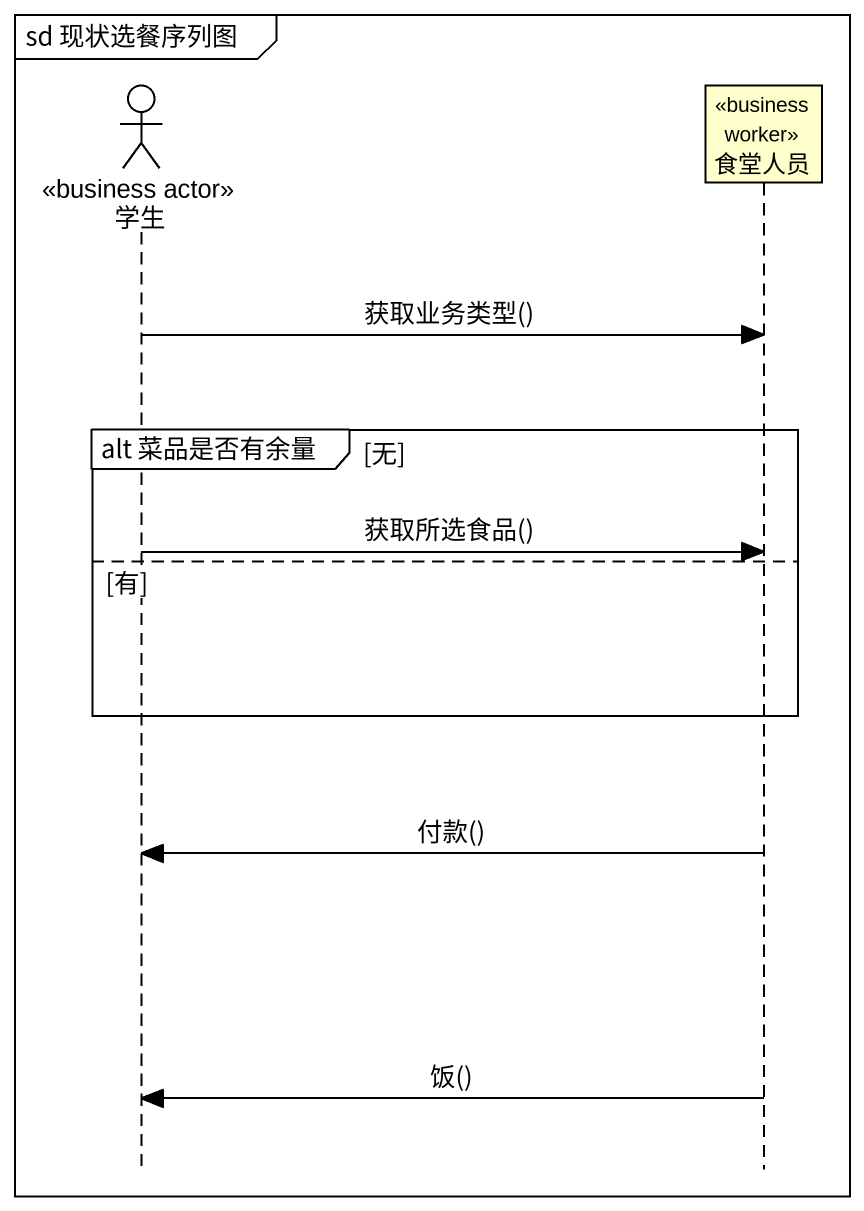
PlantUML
@startuml
mainframe sd 现状选餐序列图
hide footbox
actor 学生 <<business actor>>
participant 食堂人员 <<business worker>>

学生 -> 食堂人员 : 获取业务类型()
group alt 菜品是否有余量 [无]
  学生 -> 食堂人员 : 获取所选食品()
else 有
end
食堂人员 -> 学生 : 付款()
食堂人员 -> 学生 : 饭()
@enduml
